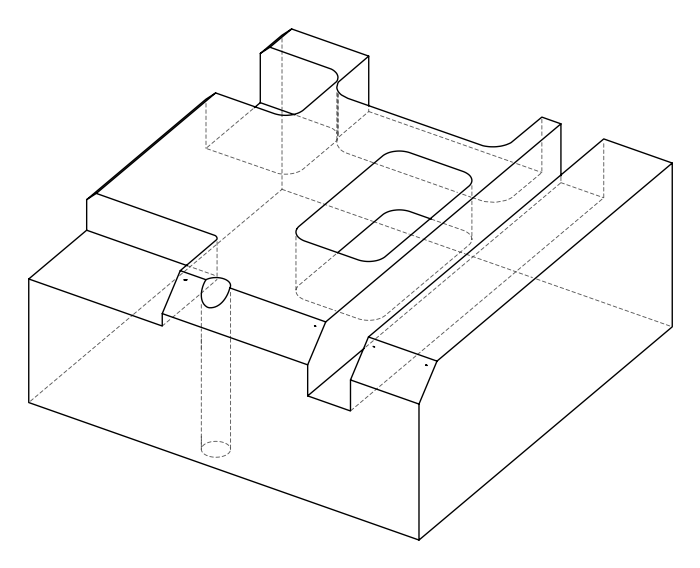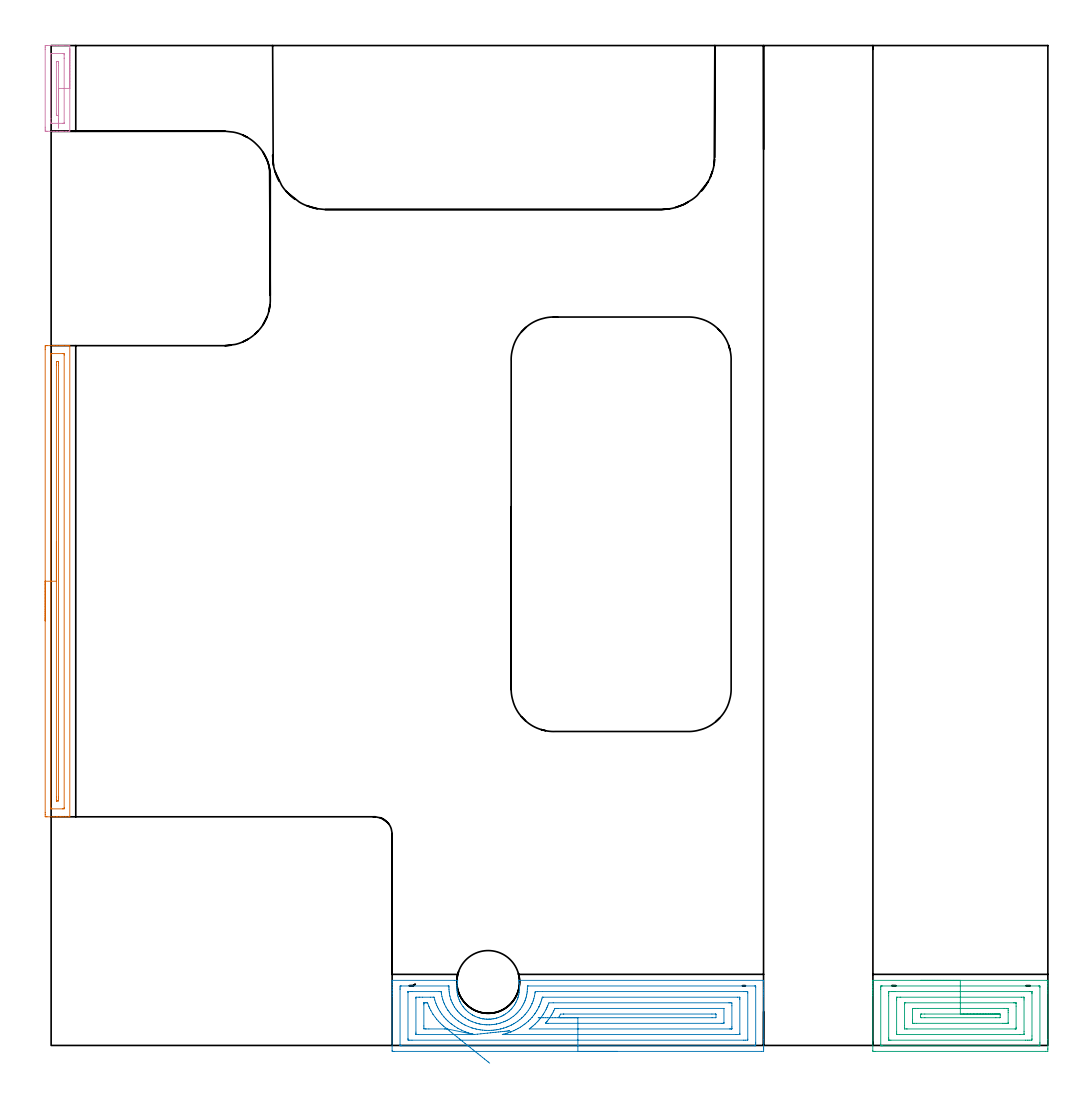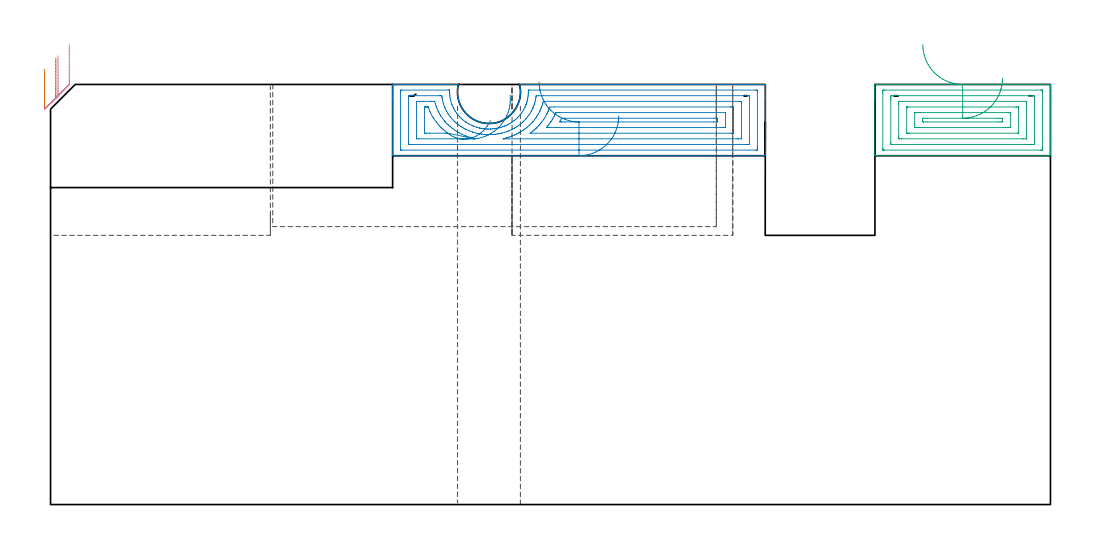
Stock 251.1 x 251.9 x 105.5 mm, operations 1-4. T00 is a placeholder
(PLAN: 13 operations, 6 tool changes, 71.8 min)
(1 AREA_MILL | FG_CHAMFER_SURFACE | UGT0205_001 | 3.01 min | 2436 mm3)
(2 AREA_MILL_1 | FG_CHAMFER_SURFACE_1 | UGT0205_001 | 5.27 min | 17447 mm3)
(3 AREA_MILL_2 | FG_CHAMFER_SURFACE_2 | UGT0205_001 | 2.71 min | 8292 mm3)
(4 AREA_MILL_3 | FG_CHAMFER_SURFACE_3 | UGT0205_001 | 0.68 min | 491 mm3)
(5 MILL_CORNER_NOTCH_RECTANGULAR | CORNER_NOTCH_RECTANGULAR | NXT0201_009 | Follow Part, ap 2, ae 75% | 27.79 min | 126749 mm3)
(6 MILL_RECTANGULAR_POCKET | POCKET_RECTANGULAR_STRAIGHT | UGT0201_094 | Follow Part, ap 5, ae 75% | 6.97 min | 215518 mm3)
(7 MILL_SLOT | SLOT_PARTIAL_RECTANGULAR | UGT0201_094 | Follow Part, ap 5, ae 75% | 4.65 min | 110673 mm3)
(8 MILL_SLOT_1 | SLOT_PARTIAL_RECTANGULAR_1 | UGT0201_094 | Follow Part, ap 5, ae 75% | 9.98 min | 161391 mm3)
(9 MILL_RECTANGULAR_SLOT | SLOT_RECTANGULAR | UGT0201_094 | Follow Part, ap 5, ae 75% | 9.62 min | 260175 mm3)
(10 SPOT_DRILL | STEP1HOLE | NXT0321_9005460120000 | 0.03 min | 17 mm3)
(11 DRILL_BLIND_HOLE_INTO_CENTER | STEP1HOLE | NXT0301_074 | 0.07 min | 1021 mm3)
(12 GUN_DRILL_THROUGH_HOLE | STEP1HOLE | UGT0307_007 | 0.53 min | 7121 mm3)
(13 DRILL_TO_ENLARGE_THROUGH_HOLE | STEP1HOLE | UGT0301_240 | 0.46 min | 11979 mm3)
(TOOL UGT0205_001 | Chamfer Mill 20 x 3 x 45 deg. | D20 FL50 Z2)
(TOOL NXT0201_009 | ENDMILL 8mm [2P460-0800-NA 1630] | D8 FL26 Z6)
(TOOL UGT0201_094 | End mill 20 mm | D20 FL38 Z4)
(TOOL NXT0321_9005460120000 | NC Spot Drill, 142deg, 12mm, Carbide, Uncoated | D12 PA142 FL30 Z2)
(TOOL NXT0301_074 | Carbide Drill 10.3mm [860.1-1030-031A1-MM 2214] | D10.3 PA140 FL55 Z2)
(TOOL UGT0307_007 | Gun Drill 10 mm | D10 PA130 FL24 Z1)
(TOOL UGT0301_240 | Twist Drill 15.8 mm | D15.8 PA118 FL120 Z2)
(OP 1 AREA_MILL)
G17 G21 G94 G90
T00 M6
G54
G17 G0 G90 X-1.5 Y106.95 S1061 M3
G43 Z115.5 H0
Z109.3
G94 G1 Y106.988 Z108.428 F250.
Y107.102 Z107.564
Y107.291 Z106.712
Y107.553 Z105.88
Y107.887 Z105.074
Y108.29 Z104.3
Y108.758 Z103.564
Y109.29 Z102.872
Y109.879 Z102.229
Y110.522 Z101.64
Y111.214 Z101.108
Y111.95 Z100.64
Y112.724 Z100.237
Y113.53 Z99.903
Y114.362 Z99.641
Y115.214 Z99.452
Y116.078 Z99.338
Y116.95 Z99.3
Y175.291
X-1.499 Y175.722 Z99.301
X-1.494 Y176.176 Z99.303
X-1.491 Y176.291 Z99.305
X-1.045 Y176.3 Z99.751
X0.718 Z101.513
X1.337 Z102.135
X1.6 Z102.397
X2.219 Z103.016
X2.482 Z103.278
X3.007 Z103.806
X3.72 Z104.519
X4.245 Z105.044
X4.43 Y176.299 Z105.229
X4.694 Y176.29 Z105.492
X4.7 Y176.167 Z105.5
Y57.733
X4.694 Y57.61 Z105.493
X4.429 Y57.6 Z105.228
X3.72 Z104.519
X3.007 Z103.806
X2.482 Z103.278
X2.219 Z103.016
X1.6 Z102.397
X1.337 Z102.135
X0.718 Z101.513
X-1.045 Y57.601 Z99.751
X-1.276 Y57.604 Z99.52
X-1.491 Y57.609 Z99.305
X-1.494 Y57.724 Z99.303
X-1.499 Y58.178 Z99.301
X-1.5 Y58.637 Z99.3
Y116.95
X-0.086 Z100.714
Y173.941
X-0.085 Y174.144 Z100.715
X-0.082 Y174.245 Z100.718
X-0.079 Y174.287 Z100.721
X0.008 Y174.291 Z100.808
X0.364 Y174.299 Z101.164
X3.009 Z103.809
X3.192 Y174.295 Z103.992
X3.274 Y174.29 Z104.074
X3.284 Y174.021 Z104.084
X3.285 Y173.941 Z104.085
X3.286 Y59.959 Z104.086
X3.285 Y59.756 Z104.085
X3.282 Y59.655 Z104.082
X3.279 Y59.613 Z104.079
X3.192 Y59.609 Z103.992
X2.836 Y59.601 Z103.636
X0.191 Z100.991
X0.008 Y59.605 Z100.808
X-0.074 Y59.61 Z100.726
X-0.084 Y59.879 Z100.716
X-0.085 Y59.959 Z100.715
X-0.086 Y116.95 Z100.714
X1.328 Z102.128
X1.329 Y171.27 Z102.129
Y171.543
X1.334 Y172.16 Z102.134
X1.335 Y172.288 Z102.135
X1.465 Y172.296 Z102.265
X1.6 Y172.298 Z102.4
X1.738 Y172.297 Z102.538
X1.83 Y172.293 Z102.63
X1.861 Y172.29 Z102.661
X1.865 Y172.281 Z102.665
X1.867 Y172.251 Z102.667
X1.87 Y172.16 Z102.67
X1.871 Y171.886 Z102.671
X1.872 Y171.27 Z102.672
X1.871 Y62.63 Z102.671
Y62.357
X1.866 Y61.74 Z102.666
X1.864 Y61.612 Z102.664
X1.735 Y61.604 Z102.535
X1.6 Y61.602 Z102.4
X1.462 Y61.603 Z102.262
X1.37 Y61.607 Z102.17
X1.339 Y61.61 Z102.139
X1.335 Y61.619 Z102.135
X1.333 Y61.649 Z102.133
X1.33 Y61.74 Z102.13
X1.329 Y62.014 Z102.129
X1.328 Y62.63 Z102.128
Y116.95
Y117.822 Z102.166
Y118.686 Z102.28
Y119.538 Z102.469
Y120.37 Z102.732
Y121.176 Z103.065
Y121.95 Z103.468
Y122.686 Z103.937
Y123.378 Z104.468
Y124.021 Z105.057
Y124.61 Z105.701
Y125.142 Z106.393
Y125.61 Z107.128
Y126.013 Z107.902
Y126.347 Z108.708
Y126.609 Z109.54
Y126.798 Z110.392
Y126.912 Z111.257
Y126.95 Z112.128
G0 Z115.5
M5
M2
(OP 2 AREA_MILL_1)
G17 G21 G94 G90
T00 M6
G54
G17 G0 G90 X142.7 Y-1.5 S1061 M3
G43 Z115.5 H0
Z97.6
G94 G1 X142.662 Z96.728 F250.
X142.548 Z95.864
X142.359 Z95.012
X142.097 Z94.18
X141.763 Z93.374
X141.36 Z92.6
X140.892 Z91.864
X140.36 Z91.172
X139.771 Z90.529
X139.128 Z89.94
X138.436 Z89.409
X137.7 Z88.94
X136.926 Z88.537
X136.12 Z88.203
X135.288 Z87.941
X134.436 Z87.752
X133.572 Z87.638
X132.7 Z87.6
X86.46
X86.094 Y-1.496 Z87.602
X85.91 Y-1.491 Z87.605
X85.9 Y-1.302 Z87.794
Y12.327 Z101.421
Y12.983 Z102.081
Y13.214 Z102.311
Y13.87 Z102.967
Y14.101 Z103.197
Y14.562 Z103.661
Y15.413 Z104.512
Y15.874 Z104.973
Y16.127 Z105.225
Y16.382 Z105.474
X85.91 Y16.4 Z105.491
X86.015 Y16.399 Z105.499
X101.577 Y16.4 Z105.5
X102.42 Y16.393 Z105.493
X102.408 Y16.323 Z105.423
X102.338 Y15.95 Z105.05
X102.28 Y15.569 Z104.669
X102.233 Y15.128 Z104.228
X102.211 Y14.686 Z103.786
X102.212 Y14.245 Z103.345
X102.239 Y13.804 Z102.904
X102.29 Y13.362 Z102.462
X102.365 Y12.921 Z102.021
X102.435 Y12.604 Z101.704
X102.518 Y12.29 Z101.389
X102.578 Y12.104 Z101.203
X102.599 Y12.039 Z101.138
X102.763 Y11.596 Z100.694
X102.951 Y11.157 Z100.255
X103.032 Y10.997 Z100.095
X103.168 Y10.729 Z99.827
X103.406 Y10.31 Z99.408
X103.428 Y10.275 Z99.373
X103.744 Y9.827 Z98.926
X103.868 Y9.667 Z98.766
X104.081 Y9.391 Z98.491
X104.293 Y9.147 Z98.246
X104.541 Y8.899 Z97.997
X104.619 Y8.821 Z97.921
X104.663 Y8.78 Z97.88
X104.957 Y8.509 Z97.609
X105.181 Y8.322 Z97.422
X105.62 Y8.006 Z97.105
X106.069 Y7.71 Z96.81
X106.141 Y7.667 Z96.767
X106.211 Y7.626 Z96.726
X106.468 Y7.495 Z96.591
X106.58 Y7.436 Z96.534
X106.956 Y7.26 Z96.359
X107.398 Y7.088 Z96.184
X107.52 Y7.046 Z96.144
X107.638 Y7.007 Z96.104
X107.802 Y6.953 Z96.047
X107.844 Y6.939 Z96.033
X108.246 Y6.83 Z95.926
X108.543 Y6.76 Z95.859
X108.611 Y6.745 Z95.842
X108.691 Y6.731 Z95.827
X108.732 Y6.723 Z95.821
X108.799 Y6.713 Z95.813
X108.814 Y6.711 Z95.811
X109.175 Y6.662 Z95.76
X109.58 Y6.626 Z95.72
X109.62 Y6.622 Z95.716
X109.726 Y6.616 Z95.711
X109.897 Y6.609 Z95.702
X110.088 Y6.611 Z95.698
X110.157 Y6.607 Z95.703
X110.285 Y6.606 Z95.704
X110.469 Y6.616 Z95.709
X110.507 Y6.617 Z95.712
X110.531 Y6.619 Z95.714
X110.59 Y6.625 Z95.718
X110.952 Y6.655 Z95.752
X111.292 Y6.698 Z95.798
X111.395 Y6.712 Z95.811
X111.589 Y6.744 Z95.844
X111.937 Y6.822 Z95.922
X112.248 Y6.905 Z96.003
X112.283 Y6.915 Z96.012
X112.729 Y7.06 Z96.158
X113.17 Y7.231 Z96.327
X113.328 Y7.302 Z96.4
X113.427 Y7.347 Z96.446
X113.584 Y7.419 Z96.518
X113.76 Y7.509 Z96.608
X113.991 Y7.627 Z96.725
X114.026 Y7.648 Z96.745
X114.058 Y7.666 Z96.763
X114.507 Y7.957 Z97.054
X114.946 Y8.268 Z97.366
X115.242 Y8.509 Z97.608
X115.36 Y8.616 Z97.716
X115.544 Y8.784 Z97.884
X115.834 Y9.071 Z98.169
X115.967 Y9.224 Z98.318
X116.118 Y9.393 Z98.489
X116.43 Y9.788 Z98.887
X116.721 Y10.196 Z99.295
X116.771 Y10.274 Z99.374
X116.812 Y10.347 Z99.446
X117.022 Y10.71 Z99.81
X117.139 Y10.94 Z100.04
X117.248 Y11.156 Z100.256
X117.437 Y11.595 Z100.694
X117.545 Y11.884 Z100.981
X117.583 Y11.984 Z101.083
X117.609 Y12.053 Z101.152
X117.686 Y12.327 Z101.424
X117.731 Y12.486 Z101.584
X117.834 Y12.922 Z102.02
X117.91 Y13.363 Z102.46
X117.961 Y13.805 Z102.903
X117.979 Y14.101 Z103.198
X117.988 Y14.246 Z103.344
X117.989 Y14.687 Z103.786
X117.979 Y14.89 Z103.989
X117.967 Y15.128 Z104.228
X117.915 Y15.57 Z104.668
X117.784 Y16.355 Z105.449
X117.779 Y16.396 Z105.49
X118.028 Y16.4 Z105.5
X179.384
X179.49 Y16.397 Z105.489
X179.493 Y16.38 Z105.472
X179.5 Y16.127 Z105.225
Y14.562 Z103.661
Y14.101 Z103.197
Y13.87 Z102.967
Y13.214 Z102.311
Y12.983 Z102.081
Y12.327 Z101.421
Y1.489 Z90.585
Y-0.646 Z88.45
X179.497 Y-0.974 Z88.122
X179.493 Y-1.491 Z87.605
X179.46 Y-1.493 Z87.603
X178.94 Y-1.5 Z87.6
X132.7
Y-0.086 Z89.014
X88.239
X88.017 Y-0.081 Z89.019
X87.916 Y-0.079 Z89.021
X87.909 Y-0.021 Z89.079
X87.905 Y0.043 Z89.143
X87.901 Y0.25 Z89.35
Y14.101 Z103.201
X87.902 Y14.437 Z103.537
X87.91 Y14.776 Z103.876
X87.916 Y14.978 Z104.078
X88.017 Y14.98 Z104.08
X88.239 Y14.985 Z104.085
X100.02
X100.131 Y14.984 Z104.084
X100.186 Y14.981 Z104.081
X100.206 Y14.979 Z104.079
X100.213 Y14.946 Z104.046
X100.217 Y14.518 Z103.618
X100.229 Y14.101 Z103.201
X100.26 Y13.641 Z102.741
X100.311 Y13.214 Z102.314
X100.42 Y12.595 Z101.695
X100.484 Y12.327 Z101.427
X100.688 Y11.621 Z100.721
X100.754 Y11.44 Z100.54
X100.793 Y11.335 Z100.435
X101.005 Y10.846 Z99.946
X101.142 Y10.554 Z99.654
X101.29 Y10.261 Z99.361
X101.577 Y9.74 Z98.84
X101.627 Y9.667 Z98.767
X101.977 Y9.179 Z98.279
X102.279 Y8.78 Z97.88
X102.362 Y8.676 Z97.776
X102.466 Y8.554 Z97.654
X102.79 Y8.212 Z97.312
X103.116 Y7.893 Z96.993
X103.356 Y7.672 Z96.772
X103.72 Y7.367 Z96.467
X104.207 Y7.007 Z96.107
X104.245 Y6.98 Z96.08
X104.327 Y6.925 Z96.025
X104.927 Y6.551 Z95.651
X105.134 Y6.436 Z95.536
X105.26 Y6.372 Z95.472
X105.781 Y6.12 Z95.22
X106.023 Y6.014 Z95.114
X106.202 Y5.941 Z95.041
X106.912 Y5.691 Z94.791
X107.111 Y5.628 Z94.728
X107.68 Y5.475 Z94.575
X107.802 Y5.445 Z94.545
X107.898 Y5.425 Z94.525
X108.249 Y5.357 Z94.457
X108.661 Y5.292 Z94.392
X108.691 Y5.289 Z94.389
X109.192 Y5.233 Z94.333
X109.58 Y5.205 Z94.305
X109.61 Y5.203 Z94.303
X110.046 Y5.198 Z94.298
X110.469
X110.503 Y5.199 Z94.299
X110.999 Y5.233 Z94.333
X111.378 Y5.272 Z94.372
X111.801 Y5.334 Z94.434
X112.166 Y5.397 Z94.497
X112.248 Y5.413 Z94.513
X112.817 Y5.552 Z94.652
X113.137 Y5.642 Z94.742
X113.498 Y5.76 Z94.86
X114.026 Y5.954 Z95.054
X114.145 Y6.002 Z95.102
X114.419 Y6.12 Z95.22
X114.755 Y6.28 Z95.38
X114.915 Y6.361 Z95.461
X115.337 Y6.586 Z95.686
X115.805 Y6.886 Z95.986
X115.983 Y7.007 Z96.107
X116.396 Y7.304 Z96.404
X116.694 Y7.545 Z96.645
X117.086 Y7.893 Z96.993
X117.338 Y8.138 Z97.238
X117.583 Y8.393 Z97.493
X117.915 Y8.78 Z97.88
X118.16 Y9.092 Z98.192
X118.472 Y9.513 Z98.613
X118.534 Y9.605 Z98.705
X118.572 Y9.667 Z98.767
X118.859 Y10.169 Z99.269
X119.057 Y10.554 Z99.654
X119.157 Y10.757 Z99.857
X119.362 Y11.214 Z100.314
X119.424 Y11.378 Z100.478
X119.446 Y11.44 Z100.54
X119.562 Y11.781 Z100.881
X119.64 Y12.049 Z101.149
X119.711 Y12.327 Z101.427
X119.812 Y12.765 Z101.865
X119.889 Y13.214 Z102.314
X119.927 Y13.537 Z102.637
X119.971 Y14.101 Z103.201
X119.983 Y14.367 Z103.467
X119.986 Y14.973 Z104.073
X120.03 Y14.979 Z104.079
X120.251 Y14.986 Z104.086
X177.161
X177.383 Y14.981 Z104.081
X177.484 Y14.979 Z104.079
X177.491 Y14.921 Z104.021
X177.495 Y14.857 Z103.957
X177.499 Y14.65 Z103.75
X177.5 Y0.799 Z89.899
X177.498 Y0.463 Z89.563
X177.491 Y0.124 Z89.224
X177.484 Y-0.079 Z89.021
X177.383 Y-0.081 Z89.019
X177.161 Y-0.086 Z89.014
X132.7
Y1.329 Z90.429
X90.906
X90.373 Y1.332 Z90.432
X90.017 Y1.336 Z90.436
X89.91 Y1.342 Z90.442
X89.903 Y1.569 Z90.669
X89.901 Y1.686 Z90.786
X89.9 Y13.33 Z102.43
X89.904 Y13.447 Z102.547
X89.91 Y13.525 Z102.625
X89.915 Y13.565 Z102.665
X89.929 Y13.566 Z102.666
X90.017 Y13.568 Z102.668
X90.549 Y13.57 Z102.67
X90.906 Y13.571 Z102.671
X97.662
X98.02 Y13.569 Z102.669
X98.199 Y13.566 Z102.666
X98.236 Y13.565 Z102.665
X98.247 Y13.527 Z102.627
X98.263 Y13.456 Z102.556
X98.299 Y13.214 Z102.314
X98.349 Y12.886 Z101.986
X98.458 Y12.327 Z101.427
X98.611 Y11.738 Z100.838
X98.707 Y11.44 Z100.54
X98.909 Y10.855 Z99.955
X99.036 Y10.554 Z99.654
X99.13 Y10.333 Z99.433
X99.472 Y9.667 Z98.767
X99.799 Y9.096 Z98.196
X99.926 Y8.907 Z98.007
X100.017 Y8.78 Z97.88
X100.303 Y8.396 Z97.496
X100.688 Y7.893 Z96.993
X101.12 Y7.434 Z96.534
X101.577 Y6.978 Z96.078
X101.876 Y6.708 Z95.808
X102.466 Y6.249 Z95.349
X102.644 Y6.12 Z95.22
X103.068 Y5.833 Z94.933
X103.356 Y5.645 Z94.745
X103.61 Y5.486 Z94.586
X104.073 Y5.233 Z94.333
X104.245 Y5.146 Z94.246
X104.416 Y5.062 Z94.162
X105.134 Y4.748 Z93.848
X105.911 Y4.458 Z93.558
X106.023 Y4.42 Z93.52
X106.252 Y4.346 Z93.446
X106.912 Y4.171 Z93.271
X107.146 Y4.113 Z93.213
X107.802 Y3.978 Z93.078
X108.233 Y3.917 Z93.017
X108.691 Y3.864 Z92.964
X109.224 Y3.815 Z92.915
X109.58 Y3.795 Z92.895
X110.144 Y3.784 Z92.884
X110.469 Y3.789 Z92.889
X110.999 Y3.818 Z92.918
X111.359 Y3.847 Z92.947
X111.809 Y3.897 Z92.997
X112.248 Y3.955 Z93.055
X112.582 Y4.013 Z93.113
X113.137 Y4.135 Z93.235
X113.307 Y4.177 Z93.277
X113.958 Y4.346 Z93.446
X114.01 Y4.363 Z93.463
X114.026 Y4.368 Z93.468
X114.665 Y4.596 Z93.696
X114.915 Y4.689 Z93.789
X115.303 Y4.847 Z93.947
X115.805 Y5.073 Z94.173
X115.913 Y5.125 Z94.225
X116.128 Y5.233 Z94.333
X116.494 Y5.432 Z94.532
X116.694 Y5.547 Z94.647
X117.043 Y5.772 Z94.872
X117.583 Y6.132 Z95.232
X118.077 Y6.514 Z95.614
X118.472 Y6.846 Z95.946
X118.557 Y6.922 Z96.022
X118.648 Y7.007 Z96.107
X119.008 Y7.36 Z96.46
X119.362 Y7.732 Z96.832
X119.437 Y7.818 Z96.918
X119.5 Y7.893 Z96.993
X119.833 Y8.31 Z97.41
X120.189 Y8.78 Z97.88
X120.215 Y8.815 Z97.915
X120.251 Y8.866 Z97.966
X120.554 Y9.365 Z98.465
X120.728 Y9.667 Z98.767
X120.868 Y9.938 Z99.038
X121.14 Y10.486 Z99.586
X121.161 Y10.533 Z99.633
X121.169 Y10.554 Z99.654
X121.407 Y11.175 Z100.275
X121.503 Y11.44 Z100.54
X121.619 Y11.849 Z100.949
X121.738 Y12.327 Z101.427
X121.792 Y12.564 Z101.664
X121.901 Y13.214 Z102.314
X121.918 Y13.324 Z102.424
X121.951 Y13.556 Z102.656
X122.029 Y13.564 Z102.664
X122.562 Y13.569 Z102.669
X123.808 Y13.572 Z102.672
X174.494 Y13.571 Z102.671
X175.027 Y13.568 Z102.668
X175.383 Y13.564 Z102.664
X175.49 Y13.558 Z102.658
X175.497 Y13.331 Z102.431
X175.499 Y13.214 Z102.314
X175.5 Y1.57 Z90.67
X175.496 Y1.452 Z90.552
X175.491 Y1.375 Z90.475
X175.486 Y1.335 Z90.435
X175.471 Y1.333 Z90.433
X175.383 Y1.331 Z90.431
X174.852 Y1.329 Z90.429
X174.494
X132.7
Y2.743 Z91.843
X114.026
X113.855 Y2.744 Z91.844
X113.738 Y2.747 Z91.847
X113.661 Y2.749 Z91.849
X113.714 Y2.767 Z91.867
X113.776 Y2.787 Z91.887
X114.026 Y2.851 Z91.951
X114.504 Y2.983 Z92.083
X114.719 Y3.045 Z92.145
X114.915 Y3.107 Z92.207
X115.18 Y3.196 Z92.296
X115.752 Y3.396 Z92.496
X115.805 Y3.415 Z92.515
X115.837 Y3.427 Z92.527
X115.92 Y3.46 Z92.56
X116.461 Y3.692 Z92.792
X116.694 Y3.797 Z92.897
X117.068 Y3.973 Z93.073
X117.583 Y4.236 Z93.336
X117.655 Y4.274 Z93.374
X117.782 Y4.346 Z93.446
X118.208 Y4.61 Z93.71
X118.472 Y4.78 Z93.88
X118.742 Y4.964 Z94.064
X119.127 Y5.233 Z94.333
X119.262 Y5.333 Z94.433
X119.362 Y5.41 Z94.51
X119.753 Y5.729 Z94.829
X120.213 Y6.12 Z95.22
X120.233 Y6.138 Z95.238
X120.251 Y6.154 Z95.254
X120.677 Y6.581 Z95.681
X121.08 Y7.007 Z96.107
X121.109 Y7.038 Z96.138
X121.14 Y7.075 Z96.175
X121.503 Y7.526 Z96.626
X121.787 Y7.893 Z96.993
X121.891 Y8.031 Z97.131
X122.029 Y8.223 Z97.323
X122.245 Y8.565 Z97.665
X122.375 Y8.78 Z97.88
X122.574 Y9.123 Z98.223
X122.858 Y9.667 Z98.767
X122.879 Y9.707 Z98.807
X122.919 Y9.79 Z98.89
X123.148 Y10.325 Z99.425
X123.239 Y10.554 Z99.654
X123.395 Y10.965 Z100.065
X123.544 Y11.44 Z100.54
X123.605 Y11.643 Z100.743
X123.686 Y11.941 Z101.041
X123.734 Y12.108 Z101.208
X123.749 Y12.151 Z101.251
X123.764 Y12.153 Z101.253
X123.808 Y12.155 Z101.255
X123.979 Y12.157 Z101.257
X172.886
X173.457 Y12.152 Z101.252
X173.484 Y12.151 Z101.251
X173.49 Y12.123 Z101.223
X173.494 Y12.041 Z101.141
X173.498 Y11.875 Z100.975
X173.5 Y11.545 Z100.645
X173.499 Y3.068 Z92.168
X173.497 Y2.873 Z91.973
X173.493 Y2.775 Z91.875
X173.49 Y2.754 Z91.854
X173.479 Y2.75 Z91.85
X173.43 Y2.747 Z91.847
X172.715 Y2.743 Z91.843
X172.545
X132.7
Y4.157 Z93.257
X120.441
X120.692 Y4.346 Z93.446
X120.944 Y4.542 Z93.642
X121.14 Y4.698 Z93.798
X121.43 Y4.944 Z94.044
X121.763 Y5.233 Z94.333
X121.902 Y5.36 Z94.46
X122.029 Y5.482 Z94.582
X122.347 Y5.803 Z94.903
X122.646 Y6.12 Z95.22
X122.776 Y6.262 Z95.362
X122.919 Y6.426 Z95.526
X123.178 Y6.748 Z95.848
X123.378 Y7.007 Z96.107
X123.808 Y7.578 Z96.678
X123.934 Y7.768 Z96.868
X124.012 Y7.893 Z96.993
X124.27 Y8.319 Z97.419
X124.525 Y8.78 Z97.88
X124.697 Y9.104 Z98.204
X124.876 Y9.488 Z98.588
X124.955 Y9.667 Z98.767
X125.142 Y10.11 Z99.21
X125.327 Y10.554 Z99.654
X125.403 Y10.736 Z99.836
X126.475 Y10.743 Z99.843
X170.747
X170.937 Y10.742 Z99.842
X171.127 Y10.74 Z99.84
X171.49 Y10.734 Z99.834
X171.493 Y10.554 Z99.654
X171.499 Y9.993 Z99.093
X171.5 Y4.672 Z93.772
X171.497 Y4.346 Z93.446
X171.493 Y4.206 Z93.306
X171.49 Y4.173 Z93.273
X171.483 Y4.164 Z93.264
X171.443 Y4.162 Z93.262
X171.317 Y4.159 Z93.259
X171.126 Y4.157 Z93.257
X170.937
X132.7
Y5.571 Z94.671
X125.247
X124.921 Y5.572 Z94.672
X124.697 Y5.575 Z94.675
X124.595 Y5.578 Z94.678
X124.549 Y5.582 Z94.682
X124.639 Y5.701 Z94.801
X124.697 Y5.772 Z94.872
X124.853 Y5.964 Z95.064
X124.975 Y6.12 Z95.22
X125.24 Y6.465 Z95.565
X125.586 Y6.924 Z96.024
X125.62 Y6.973 Z96.073
X125.642 Y7.007 Z96.107
X125.96 Y7.521 Z96.621
X126.183 Y7.893 Z96.993
X126.29 Y8.079 Z97.179
X126.475 Y8.419 Z97.519
X126.595 Y8.66 Z97.76
X126.653 Y8.78 Z97.88
X126.882 Y9.262 Z98.362
X126.907 Y9.308 Z98.408
X126.923 Y9.322 Z98.422
X126.953 Y9.324 Z98.424
X127.09 Y9.327 Z98.427
X127.365 Y9.328 Z98.428
X127.704 Y9.329 Z98.429
X169.498 Y9.328 Z98.428
X169.5 Y9.327 Z98.427
X169.499 Y5.78 Z94.88
X169.495 Y5.666 Z94.766
X169.49 Y5.581 Z94.681
X169.433 Y5.578 Z94.678
X169.158 Y5.574 Z94.674
X168.819 Y5.572 Z94.672
X132.7 Y5.571 Z94.671
Y6.985 Z96.085
X129.164
X128.275 Y6.986 Z96.086
X128.254 Y6.987 Z96.087
X127.844 Y7.007 Z96.107
X127.99 Y7.27 Z96.37
X128.254 Y7.743 Z96.843
X128.31 Y7.838 Z96.938
X128.345 Y7.893 Z96.993
X129.122 Y7.914 Z97.014
X129.143
X166.469 Y7.915 Z97.015
X167.361 Y7.912 Z97.012
X167.38 Y7.911 Z97.011
X167.49 Y7.893 Z96.993
X167.495 Y7.779 Z96.879
X167.49 Y7.007 Z96.107
X167.397 Y6.989 Z96.089
X167.38 Y6.988 Z96.088
X166.512 Y6.985 Z96.085
X132.7
X131.828 Z96.123
X130.964 Z96.237
X130.112 Z96.426
X129.28 Z96.688
X128.474 Z97.022
X127.7 Z97.425
X126.964 Z97.894
X126.272 Z98.425
X125.629 Z99.014
X125.04 Z99.657
X124.508 Z100.35
X124.04 Z101.085
X123.637 Z101.859
X123.303 Z102.665
X123.041 Z103.497
X122.852 Z104.349
X122.738 Z105.214
X122.7 Z106.085
G0 X115.408 Y3.683 Z102.838
G1 X115.461 Y3.689 Z101.968
X115.438 Y3.687 Z101.096
X115.34 Y3.676 Z100.229
X115.167 Y3.658 Z99.374
X114.92 Y3.632 Z98.537
X114.602 Y3.598 Z97.726
X114.215 Y3.557 Z96.945
X113.762 Y3.509 Z96.201
X113.246 Y3.455 Z95.5
X112.671 Y3.394 Z94.847
X112.042 Y3.328 Z94.246
X111.363 Y3.256 Z93.703
X110.64 Y3.179 Z93.221
X109.877 Y3.099 Z92.805
X109.081 Y3.015 Z92.457
X108.259 Y2.928 Z92.18
X107.415 Y2.838 Z91.977
X106.557 Y2.748 Z91.848
X106.549 Y2.747 Z91.847
X106.456 Y2.745 Z91.845
X106.293 Y2.743 Z91.843
X106.023
X92.514
X91.943 Y2.748 Z91.848
X91.916 Y2.749 Z91.849
X91.91 Y2.777 Z91.877
X91.906 Y2.859 Z91.959
X91.902 Y3.025 Z92.125
X91.9 Y3.355 Z92.455
X91.901 Y11.832 Z100.932
X91.903 Y12.027 Z101.127
X91.907 Y12.125 Z101.225
X91.91 Y12.145 Z101.245
X91.922 Y12.15 Z101.25
X91.971 Y12.152 Z101.252
X92.685 Y12.156 Z101.256
X92.856 Y12.157 Z101.257
X93.574
X95.523
X96.242 Y12.155 Z101.255
X96.417 Y12.153 Z101.253
X96.442 Y12.15 Z101.25
X96.457 Y12.139 Z101.239
X96.463 Y12.131 Z101.231
X96.476 Y12.094 Z101.194
X96.662 Y11.44 Z100.54
X96.857 Y10.827 Z99.927
X96.961 Y10.554 Z99.654
X97.131 Y10.121 Z99.221
X97.348 Y9.667 Z98.767
X97.554 Y9.245 Z98.345
X97.825 Y8.78 Z97.88
X98.02 Y8.454 Z97.554
X98.419 Y7.893 Z96.993
X98.909 Y7.251 Z96.351
X99.022 Y7.119 Z96.219
X99.122 Y7.007 Z96.107
X99.451 Y6.655 Z95.755
X99.799 Y6.307 Z95.407
X99.999 Y6.12 Z95.22
X100.364 Y5.793 Z94.893
X100.688 Y5.529 Z94.629
X100.855 Y5.399 Z94.499
X101.076 Y5.233 Z94.333
X101.577 Y4.884 Z93.984
X102.416 Y4.346 Z93.446
X102.466 Y4.317 Z93.417
X102.532 Y4.281 Z93.381
X103.356 Y3.869 Z92.969
X104.223 Y3.482 Z92.582
X104.245 Y3.473 Z92.573
X104.282 Y3.46 Z92.56
X105.134 Y3.158 Z92.258
X105.579 Y3.016 Z92.116
X105.86 Y2.936 Z92.036
X106.023 Y2.891 Z91.991
X106.126 Y2.864 Z91.964
X106.346 Y2.806 Z91.906
X106.518 Y2.76 Z91.86
X106.557 Y2.748 Z91.848
X99.728 Y4.169 Z93.269
X99.668 Y4.164 Z93.264
X99.289 Y4.159 Z93.259
X99.099 Y4.157 Z93.257
X95.163
X94.463 Y4.159 Z93.259
X94.273 Y4.16 Z93.26
X93.91 Y4.166 Z93.266
X93.907 Y4.346 Z93.446
X93.901 Y4.907 Z94.007
X93.9 Y10.228 Z99.328
X93.903 Y10.554 Z99.654
X93.907 Y10.694 Z99.794
X93.91 Y10.727 Z99.827
X93.918 Y10.736 Z99.836
X93.959 Y10.738 Z99.838
X94.085 Y10.741 Z99.841
X94.274 Y10.742 Z99.842
X94.463
X94.653 Y10.741 Z99.841
X94.778 Y10.738 Z99.838
X94.818 Y10.736 Z99.836
X94.827 Y10.72 Z99.82
X94.845 Y10.681 Z99.781
X94.894 Y10.554 Z99.654
X95.152 Y9.867 Z98.967
X95.24 Y9.667 Z98.767
X95.353 Y9.416 Z98.516
X95.673 Y8.78 Z97.88
X96.075 Y8.059 Z97.159
X96.179 Y7.893 Z96.993
X96.242 Y7.796 Z96.896
X96.826 Y7.007 Z96.107
X97.131 Y6.61 Z95.71
X97.558 Y6.12 Z95.22
X98.02 Y5.64 Z94.74
X98.441 Y5.233 Z94.333
X98.688 Y5.012 Z94.112
X98.909 Y4.822 Z93.922
X99.503 Y4.346 Z93.446
X99.728 Y4.169 Z93.269
X100.32 Y3.694 Z92.839
X100.939 Y3.197 Z92.476
X101.58 Y2.683 Z92.185
X102.238 Y2.154 Z91.965
X102.909 Y1.616 Z91.821
X103.588 Y1.071 Z91.752
X104.268 Y0.525 Z91.759
X104.945 Y-0.018 Z91.842
X105.614 Y-0.555 Z92.
X106.27 Y-1.082 Z92.233
X106.907 Y-1.593 Z92.537
X107.522 Y-2.086 Z92.912
X108.108 Y-2.557 Z93.355
X108.662 Y-3.002 Z93.861
X109.18 Y-3.417 Z94.427
X109.657 Y-3.8 Z95.049
X110.091 Y-4.148 Z95.721
X110.476 Y-4.457 Z96.44
G0 Z115.5
M5
M2
(OP 3 AREA_MILL_2)
G17 G21 G94 G90
T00 M6
G54
G17 G0 G90 X219.05 Y16.4 S1061 M3
G43 Z115.5 H0
G94 G1 X219.088 Z114.628 F250.
X219.202 Z113.763
X219.391 Z112.912
X219.653 Z112.08
X219.987 Z111.274
X220.39 Z110.5
X220.859 Z109.764
X221.39 Z109.072
X221.979 Z108.429
X222.622 Z107.839
X223.314 Z107.308
X224.05 Z106.84
X224.824 Z106.437
X225.63 Z106.103
X226.462 Z105.841
X227.314 Z105.652
X228.178 Z105.538
X229.05 Z105.5
X250.932
X251.09 Y16.397 Z105.488
X251.093 Y16.37 Z105.461
X251.1 Y16.003 Z105.103
Y15.656 Z104.756
Y14.987 Z104.082
Y13.766 Z102.863
Y13.214 Z102.308
Y1.45 Z90.547
Y-0.698 Z88.399
X251.097 Y-0.974 Z88.123
X251.092 Y-1.492 Z87.606
X251.009 Y-1.494 Z87.603
X250.485 Y-1.5 Z87.6
X207.615
X207.248 Y-1.496 Z87.602
X207.01 Y-1.492 Z87.606
X207. Y-1.25 Z87.847
Y12.603 Z101.699
Y13.214 Z102.308
Y13.766 Z102.863
Y14.101 Z103.197
Y14.653 Z103.749
Y14.987 Z104.082
Y15.656 Z104.755
Y16.004 Z105.103
X207.007 Y16.37 Z105.461
X207.01 Y16.397 Z105.488
X207.168 Y16.4 Z105.5
X229.05
Y14.986 Z104.086
X248.699
X248.922 Y14.984 Z104.084
X249.032 Y14.981 Z104.081
X249.08 Y14.979 Z104.079
X249.09 Y14.949 Z104.049
X249.094 Y14.845 Z103.945
X249.099 Y14.59 Z103.69
X249.1 Y0.799 Z89.899
X249.098 Y0.403 Z89.503
X249.09 Y0.003 Z89.103
X249.08 Y-0.079 Z89.021
X249.033 Y-0.082 Z89.018
X248.922 Y-0.084 Z89.016
X248.699 Y-0.086 Z89.014
X209.401
X209.178 Y-0.084 Z89.016
X209.068 Y-0.081 Z89.019
X209.02 Y-0.079 Z89.021
X209.01 Y-0.049 Z89.051
X209.006 Y0.055 Z89.155
X209.001 Y0.31 Z89.41
X209. Y14.101 Z103.201
X209.002 Y14.497 Z103.597
X209.01 Y14.897 Z103.997
X209.02 Y14.979 Z104.079
X209.067 Y14.982 Z104.082
X209.178 Y14.984 Z104.084
X209.401 Y14.986 Z104.086
X229.05
Y13.571 Z102.671
X246.553
X246.913 Y13.57 Z102.67
X247.032 Y13.569 Z102.669
X247.074 Y13.566 Z102.666
X247.09 Y13.564 Z102.664
X247.093 Y13.524 Z102.624
X247.097 Y13.4 Z102.5
X247.099 Y13.214 Z102.314
X247.1 Y13.028 Z102.128
Y2.387 Z91.487
X247.097 Y1.686 Z90.786
X247.095 Y1.505 Z90.605
X247.083 Y1.336 Z90.436
X246.913 Y1.334 Z90.434
X246.378 Y1.33 Z90.43
X246.019 Y1.329 Z90.429
X245.486
X211.547
X211.187 Y1.33 Z90.43
X211.068 Y1.331 Z90.431
X211.026 Y1.334 Z90.434
X211.01 Y1.336 Z90.436
X211.007 Y1.376 Z90.476
X211.003 Y1.5 Z90.6
X211.001 Y1.686 Z90.786
X211. Y1.872 Z90.972
Y12.513 Z101.613
X211.003 Y13.214 Z102.314
X211.005 Y13.395 Z102.495
X211.017 Y13.564 Z102.664
X211.187 Y13.566 Z102.666
X211.722 Y13.57 Z102.67
X212.081 Y13.571 Z102.671
X212.614
X229.05
Y12.157 Z101.257
X244.405
X245.003 Y12.154 Z101.254
X245.071 Y12.152 Z101.252
X245.087 Y12.151 Z101.251
X245.09 Y12.135 Z101.235
X245.095 Y12.085 Z101.185
X245.098 Y11.879 Z100.979
X245.1 Y11.467 Z100.567
Y3.46 Z92.56
X245.097 Y3.029 Z92.129
X245.093 Y2.814 Z91.914
X245.09 Y2.762 Z91.862
X245.082 Y2.749 Z91.849
X245.058 Y2.748 Z91.848
X244.953 Y2.745 Z91.845
X244.233 Y2.743 Z91.843
X244.062
X213.696
X213.097 Y2.745 Z91.845
X213.03 Y2.748 Z91.848
X213.013 Y2.749 Z91.849
X213.01 Y2.765 Z91.865
X213.005 Y2.815 Z91.915
X213.002 Y3.021 Z92.121
X213. Y3.433 Z92.533
Y11.44 Z100.54
X213.003 Y11.871 Z100.971
X213.007 Y12.086 Z101.186
X213.01 Y12.138 Z101.238
X213.018 Y12.151 Z101.251
X213.043 Y12.152 Z101.252
X213.147 Y12.155 Z101.255
X213.867 Y12.157 Z101.257
X214.038
X229.05
Y10.743 Z99.843
X242.447
X242.638 Y10.741 Z99.841
X243.018 Y10.736 Z99.836
X243.091 Y10.729 Z99.829
X243.094 Y10.703 Z99.803
X243.098 Y10.646 Z99.746
X243.099 Y10.554 Z99.654
X243.1 Y9.905 Z99.005
Y4.585 Z93.685
X243.098 Y4.346 Z93.446
X243.093 Y4.185 Z93.285
X243.091 Y4.17 Z93.27
X243.056 Y4.164 Z93.264
X242.956 Y4.16 Z93.26
X242.829 Y4.158 Z93.258
X215.653 Y4.157 Z93.257
X215.462 Y4.159 Z93.259
X215.082 Y4.164 Z93.264
X215.009 Y4.171 Z93.271
X215.006 Y4.197 Z93.297
X215.002 Y4.254 Z93.354
X215.001 Y4.346 Z93.446
X215. Y4.995 Z94.095
Y10.315 Z99.415
X215.002 Y10.554 Z99.654
X215.007 Y10.715 Z99.815
X215.009 Y10.73 Z99.83
X215.044 Y10.736 Z99.836
X215.145 Y10.74 Z99.84
X215.272 Y10.742 Z99.842
X229.05 Y10.743 Z99.843
Y9.329 Z98.429
X240.109 Y9.328 Z98.428
X240.661 Y9.325 Z98.425
X241.008 Y9.322 Z98.422
X241.09 Y9.312 Z98.412
X241.096 Y9.235 Z98.335
X241.099 Y8.78 Z97.88
X241.1 Y8.344 Z97.444
X241.098 Y5.685 Z94.785
X241.094 Y5.622 Z94.722
X241.09 Y5.587 Z94.687
X241.072 Y5.578 Z94.678
X240.937 Y5.576 Z94.676
X240.661 Y5.573 Z94.673
X240.32 Y5.571 Z94.671
X239.768
X217.991 Y5.572 Z94.672
X217.439 Y5.575 Z94.675
X217.092 Y5.578 Z94.678
X217.01 Y5.588 Z94.688
X217.004 Y5.665 Z94.765
X217.001 Y6.12 Z95.22
X217. Y6.556 Z95.656
X217.002 Y9.215 Z98.315
X217.006 Y9.278 Z98.378
X217.01 Y9.313 Z98.413
X217.028 Y9.322 Z98.422
X217.163 Y9.324 Z98.424
X217.439 Y9.327 Z98.427
X217.78 Y9.329 Z98.429
X218.332
X229.05
Y7.915 Z97.015
X237.96
X238.854 Y7.913 Z97.013
X238.874 Y7.912 Z97.012
X239.09 Y7.893 Z96.993
X239.095 Y7.675 Z96.775
X239.09 Y7.007 Z96.107
X238.894 Y6.988 Z96.088
X238.874 Y6.987 Z96.087
X238.003 Y6.985 Z96.085
X220.119
X219.246 Y6.987 Z96.087
X219.226 Y6.988 Z96.088
X219.01 Y7.007 Z96.107
X219.005 Y7.226 Z96.326
X219.01 Y7.893 Z96.993
X219.206 Y7.912 Z97.012
X219.226 Y7.913 Z97.013
X220.097 Y7.915 Z97.015
X229.05
X229.922 Z97.053
X230.787 Z97.167
X231.638 Z97.355
X232.47 Z97.618
X233.276 Z97.952
X234.05 Z98.354
X234.786 Z98.823
X235.478 Z99.354
X236.121 Z99.944
X236.71 Z100.587
X237.242 Z101.279
X237.71 Z102.015
X238.113 Z102.788
X238.447 Z103.594
X238.709 Z104.426
X238.898 Z105.278
X239.012 Z106.143
X239.05 Z107.015
G0 Z115.5
M5
M2
(OP 4 AREA_MILL_3)
G17 G21 G94 G90
T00 M6
G54
G17 G0 G90 X4.7 Y251.1 S1061 M3
G43 Z115.5 H0
G94 G1 Y251.062 Z114.628 F250.
Y250.948 Z113.763
Y250.759 Z112.912
Y250.497 Z112.08
Y250.163 Z111.274
Y249.76 Z110.5
Y249.292 Z109.764
Y248.76 Z109.072
Y248.171 Z108.429
Y247.528 Z107.839
Y246.836 Z107.308
Y246.1 Z106.84
Y245.326 Z106.437
Y244.52 Z106.103
Y243.688 Z105.841
Y242.836 Z105.652
Y241.972 Z105.538
Y241.1 Z105.5
Y230.423
X4.694 Y230.31 Z105.492
X4.449 Y230.3 Z105.247
X3.758 Z104.557
X2.969 Z103.768
X2.482 Z103.278
X2.238 Z103.035
X1.6 Z102.397
X1.357 Z102.154
X0.718 Z101.512
X-1.045 Y230.301 Z99.75
X-1.275 Y230.304 Z99.52
X-1.491 Y230.309 Z99.305
X-1.494 Y230.415 Z99.303
X-1.499 Y230.868 Z99.301
X-1.5 Y231.327 Z99.3
Y250.902
X-1.499 Y251.332 Z99.301
X-1.494 Y251.785 Z99.303
X-1.491 Y251.891 Z99.305
X-1.045 Y251.9 Z99.75
X0.718 Z101.512
X1.356 Z102.154
X1.6 Z102.397
X2.238 Z103.035
X2.482 Z103.278
X2.969 Z103.768
X4.45 Y251.899 Z105.249
X4.694 Y251.89 Z105.492
X4.7 Y251.777 Z105.5
Y241.1
X3.286 Z104.086
X3.285 Y232.444 Z104.085
X3.284 Y232.343 Z104.084
X3.282 Y232.319 Z104.082
X3.28 Y232.314 Z104.08
X3.267 Y232.31 Z104.067
X3.17 Y232.305 Z103.97
X2.825 Y232.301 Z103.625
X0.179 Y232.302 Z100.979
X0.006 Y232.307 Z100.806
X-0.068 Y232.31 Z100.732
X-0.082 Y232.565 Z100.718
X-0.083 Y232.647 Z100.717
X-0.086 Y233.459 Z100.714
Y233.537
X-0.085 Y249.756 Z100.715
X-0.084 Y249.857 Z100.716
X-0.082 Y249.881 Z100.718
X-0.08 Y249.886 Z100.72
X-0.067 Y249.89 Z100.733
X0.03 Y249.895 Z100.83
X0.375 Y249.899 Z101.175
X3.021 Y249.898 Z103.821
X3.194 Y249.894 Z103.994
X3.268 Y249.89 Z104.068
X3.282 Y249.635 Z104.082
X3.283 Y249.553 Z104.083
X3.286 Y248.741 Z104.086
Y248.663
Y241.1
X1.872 Z102.672
X1.871 Y234.427 Z102.671
X1.87 Y234.358 Z102.67
X1.868 Y234.325 Z102.668
X1.866 Y234.315 Z102.666
X1.85 Y234.31 Z102.65
X1.724 Y234.302 Z102.524
X1.6 Y234.301 Z102.4
X1.474 Y234.302 Z102.274
X1.391 Y234.307 Z102.191
X1.335 Y234.312 Z102.135
X1.333 Y234.336 Z102.133
X1.33 Y234.427 Z102.13
X1.329 Y234.7 Z102.129
Y247.773
X1.33 Y247.842 Z102.13
X1.332 Y247.875 Z102.132
X1.334 Y247.885 Z102.134
X1.35 Y247.89 Z102.15
X1.476 Y247.899 Z102.276
X1.6 Z102.4
X1.726 Y247.898 Z102.526
X1.809 Y247.893 Z102.609
X1.865 Y247.888 Z102.665
X1.867 Y247.864 Z102.667
X1.869 Y247.773 Z102.669
X1.871 Y247.5 Z102.671
X1.872 Y246.883 Z102.672
Y241.1
Y240.228 Z102.71
Y239.364 Z102.823
Y238.512 Z103.012
Y237.68 Z103.275
Y236.874 Z103.608
Y236.1 Z104.011
Y235.364 Z104.48
Y234.672 Z105.011
Y234.029 Z105.6
Y233.44 Z106.244
Y232.908 Z106.936
Y232.44 Z107.672
Y232.037 Z108.445
Y231.703 Z109.251
Y231.441 Z110.083
Y231.252 Z110.935
Y231.138 Z111.8
Y231.1 Z112.672
G0 Z115.5
M5
M2
